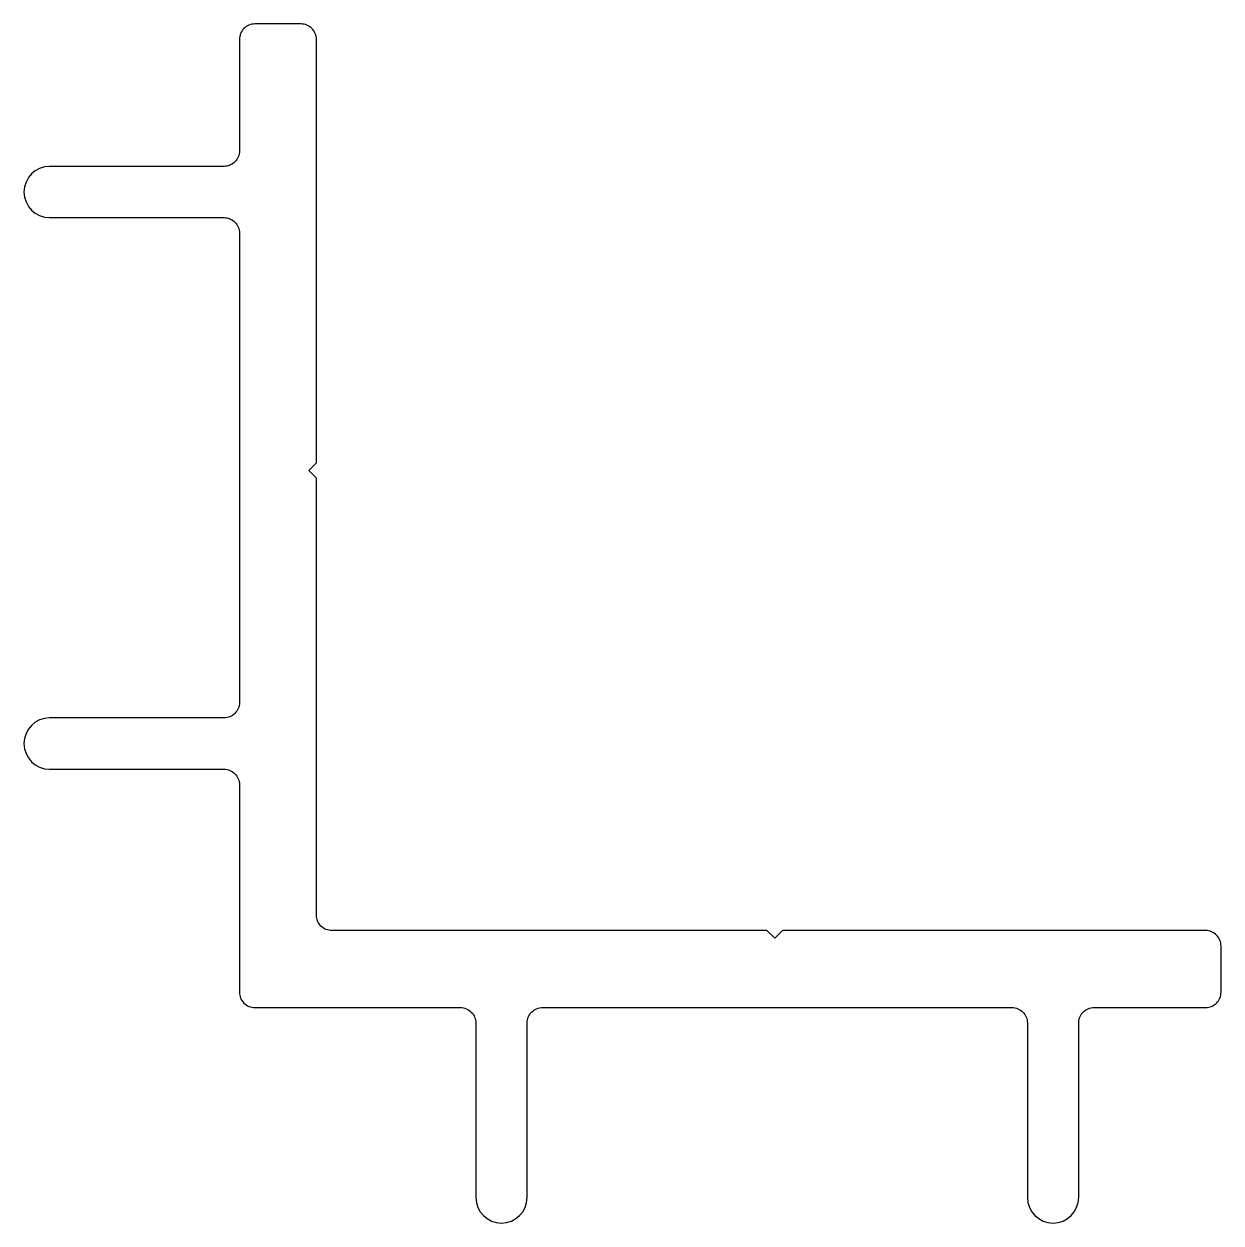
# Model space of a CAD drawing. Extents: x 402.4 to 425.7, y 647.2 to 670.5.
import ezdxf

# ---------------------------------------------------------------- set-up
doc = ezdxf.new("R2010")
doc.units = 0
doc.layers.get('0').update_dxf_attribs({"linetype": 'CONTINUOUS'})

msp = doc.modelspace()

# ---------------------------------------------------------------- linework, layer by layer
at = {"color": 0}
msp.add_lwpolyline([(425.683, 652.553, 0.414214), (425.383, 652.853), (417.133, 652.853), (416.983, 652.703), (416.832, 652.853), (408.351, 652.853, -0.414214), (408.051, 653.153), (408.051, 661.671), (407.901, 661.822), (408.051, 661.972), (408.051, 670.222, 0.414214), (407.751, 670.522), (406.851, 670.522, 0.414214), (406.551, 670.222), (406.551, 668.047, -0.414214), (406.251, 667.747), (402.851, 667.747, 1), (402.851, 666.747), (406.251, 666.747, -0.414214), (406.551, 666.447), (406.551, 657.297, -0.414214), (406.251, 656.997), (402.851, 656.997, 1), (402.851, 655.997), (406.251, 655.997, -0.414214), (406.551, 655.697), (406.551, 651.653, 0.414214), (406.851, 651.353), (410.858, 651.353, -0.414214), (411.158, 651.053), (411.158, 647.653, 1), (412.158, 647.653), (412.158, 651.053, -0.414214), (412.458, 651.353), (421.608, 651.353, -0.414214), (421.908, 651.053), (421.908, 647.653, 1), (422.908, 647.653), (422.908, 651.053, -0.414214), (423.208, 651.353), (425.383, 651.353, 0.414214), (425.683, 651.653)], format="xyb", close=True, dxfattribs=at)

doc.saveas('drawing.dxf')
